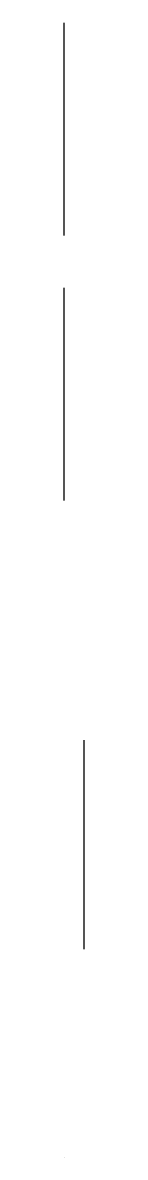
# Model space of a CAD drawing. Header units: centimetres. Extents: x 0 to 4881, y 2726 to 2755.
# Drawn here: x 0 to 0.5, y 2725.81 to 2755.15 of the extents above.
import ezdxf

# ---------------------------------------------------------------- set-up
doc = ezdxf.new("R2010")
doc.units = ezdxf.units.CM
doc.layers.add('Capa1', color=50, linetype='Continuous')

msp = doc.modelspace()

# ---------------------------------------------------------------- linework, layer by layer
at = {"extrusion": (1, 0, 0)}
for p, q in [((0, 2749.649, -1.826), (0, 2755.149, -1.826)), ((0, 2749.649, 2.174), (0, 2755.149, 2.174)), ((0, 2755.149, 2.174), (0, 2755.149, -1.826)), ((0, 2749.649, 2.174), (0, 2749.649, -1.826)), ((0, 2742.793, -1.826), (0, 2748.293, -1.826)), ((0, 2742.793, 2.174), (0, 2748.293, 2.174)), ((0, 2748.293, 2.174), (0, 2748.293, -1.826)), ((0, 2742.793, 2.174), (0, 2742.793, -1.826))]:
    msp.add_line(p, q, dxfattribs=at)
at = {"layer": 'Capa1', "extrusion": (1, 0, 0)}
for p, q in [((0.5, 2736.593, -1.776), (0.5, 2731.193, -1.776)), ((0.5, 2736.593, 2.124), (0.5, 2736.593, -1.776)), ((0.5, 2736.593, 2.124), (0.5, 2731.193, 2.124)), ((0.5, 2731.193, 2.124), (0.5, 2731.193, -1.776)), ((0, 2725.806, 2.124), (0, 2725.806, -1.776))]:
    msp.add_line(p, q, dxfattribs=at)

doc.saveas('drawing.dxf')
